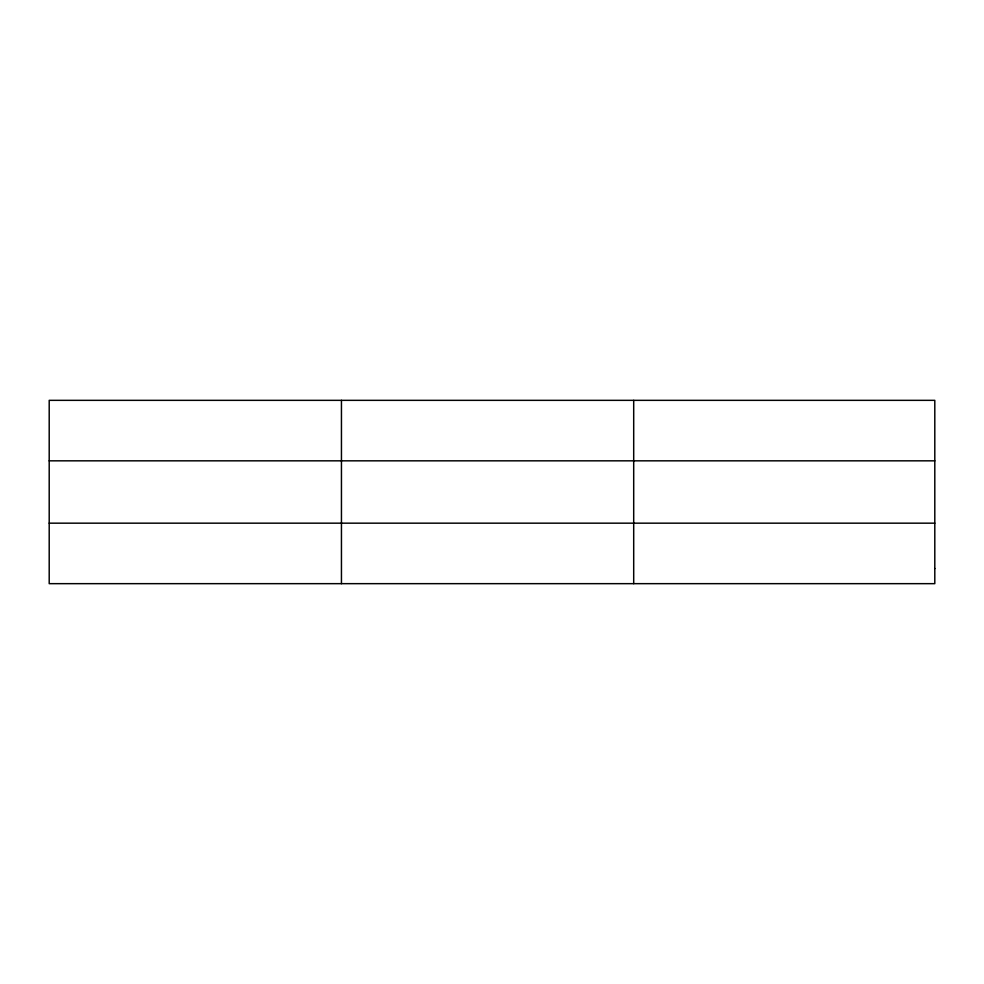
<?xml version="1.0" encoding="UTF-8"?>
<svg xmlns="http://www.w3.org/2000/svg" width="984" height="984" viewBox="0 0 984 984"><rect width="100%" height="100%" fill="white"/><g stroke="black" fill="none" stroke-linecap="round" stroke-linejoin="round"><path stroke-width="1.48" d="M341.448 400.34L341.448 583.66M633.696 400.34L633.696 583.66M49.2 460.832L934.8 460.832M49.2 523.168L934.8 523.168M934.8 568.543L934.8 583.66L49.2 583.66L49.2 400.34L934.8 400.34L934.8 568.543"/></g></svg>
